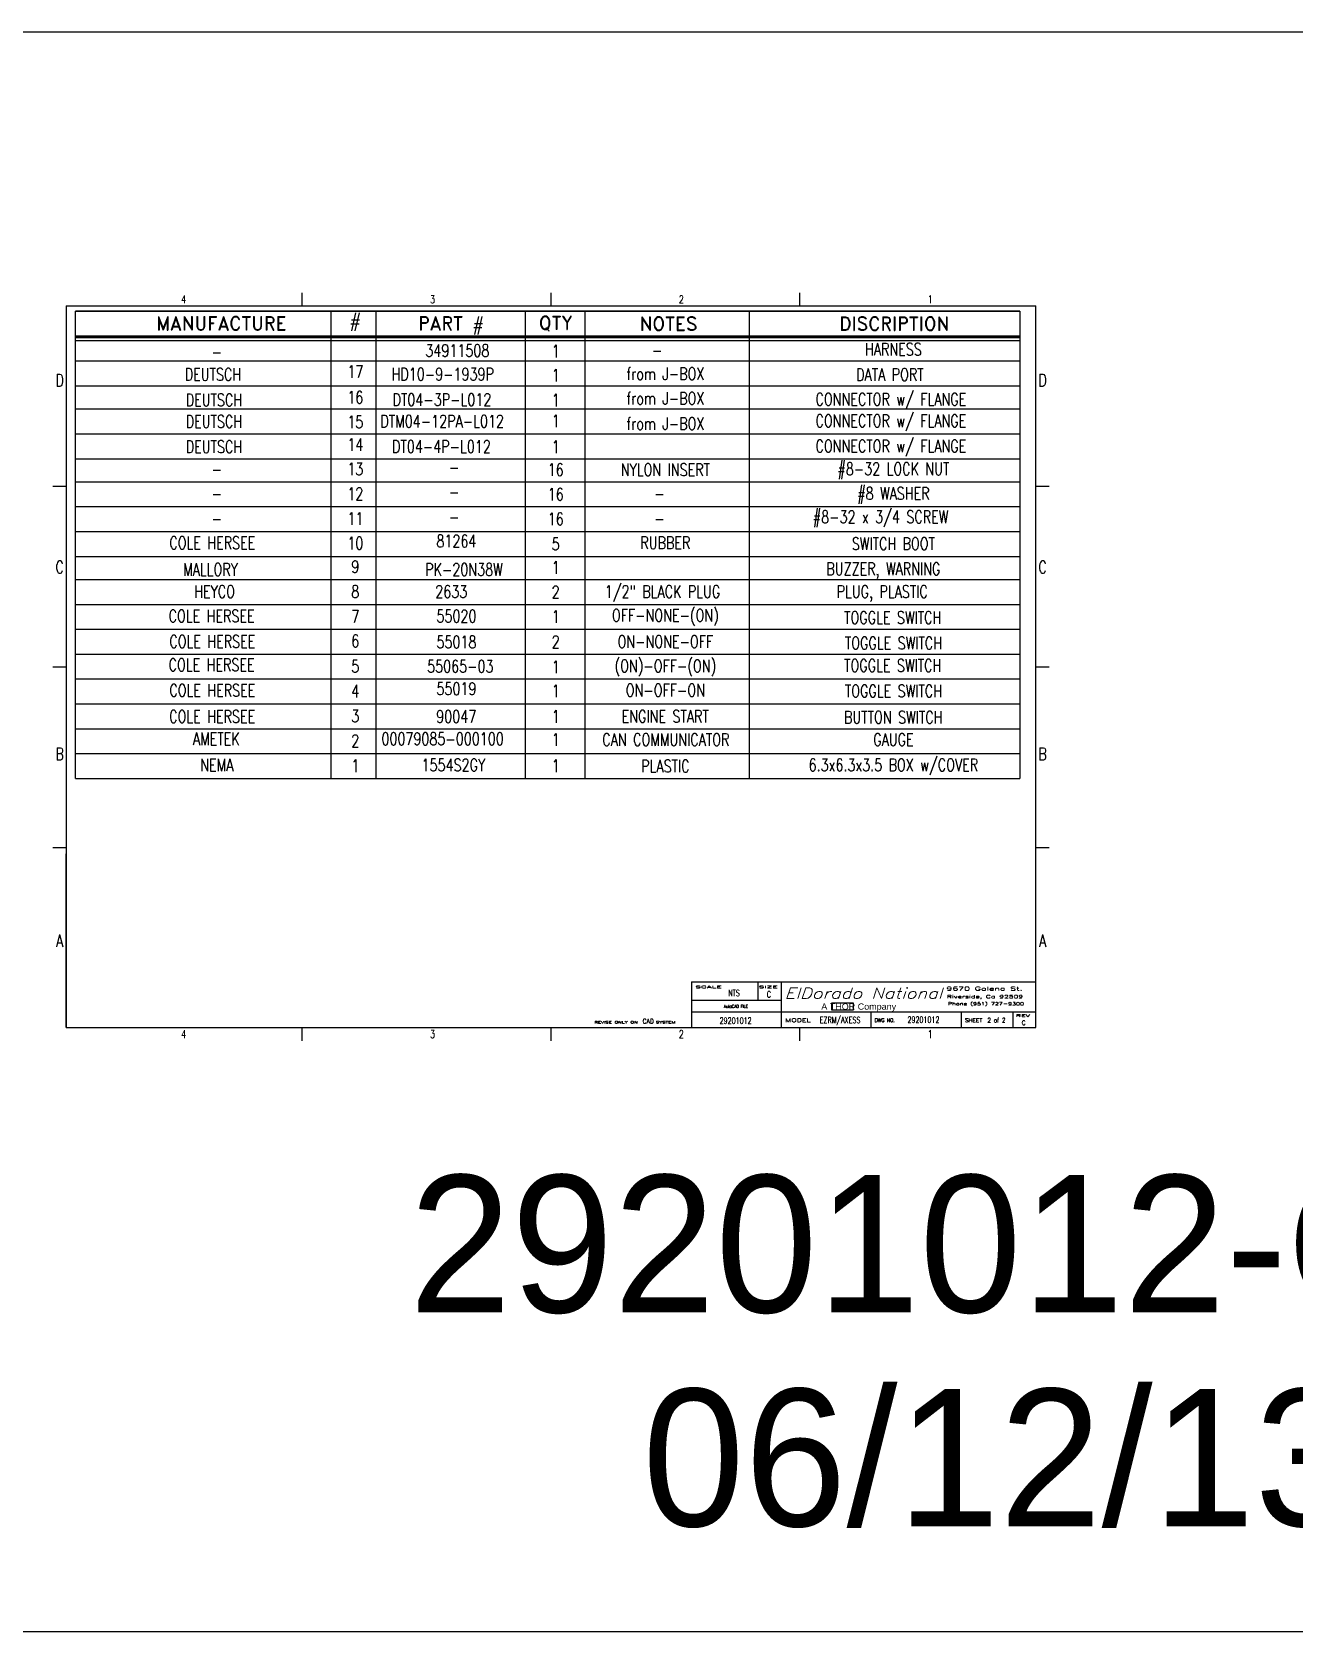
# Model space of a CAD drawing. Header units: millimetres. Extents: x -72 to 232, y 14 to 129.
# Drawn here: x 142.11 to 172.46, y 68.25 to 106.73 of the extents above; entities that cross this region are included whole.
import ezdxf
from ezdxf.enums import TextEntityAlignment as Align

# ---------------------------------------------------------------- set-up
doc = ezdxf.new("R2010")
doc.units = ezdxf.units.MM
for name, color, linetype in [('1B', 7, 'Continuous'), ('2B', 7, 'Continuous'), ('LINES', 7, 'Continuous'), ('PARTNUMBERS', 5, 'Continuous')]:
    doc.layers.add(name, color=color, linetype=linetype)
doc.styles.add('CHILLER', font='')
doc.styles.add('ITALICC', font='italicc', dxfattribs={"height": 0.215})
doc.styles.add('ROMAND', font='romand.shx', dxfattribs={"height": 1})
doc.styles.add('ROMANS', font='romans.shx', dxfattribs={"height": 0.1})
doc.styles.get('CHILLER').set_extended_font_data('Chiller')

# ---------------------------------------------------------------- blocks, each defined once
blk = doc.blocks.new('C2')
at = {"layer": '1B'}
for p, q in [((-799.649, 145.637), (-799.649, 145.747)), ((-799.649, 145.747), (-799.32, 145.747)), ((-799.32, 145.747), (-799.32, 145.637)), ((-799.32, 145.637), (-799.649, 145.637))]:
    blk.add_line(p, q, dxfattribs=at)
at = {"layer": '2B'}
for p, q in [((-807.789, 156.654), (-807.789, 156.451)), ((-803.967, 156.654), (-803.967, 156.451)), ((-800.145, 156.654), (-800.145, 156.451)), ((-811.408, 156.451), (-796.514, 156.451)), ((-811.408, 156.451), (-811.408, 145.371)), ((-796.514, 145.371), (-796.514, 156.451)), ((-811.408, 153.678), (-811.611, 153.678)), ((-796.311, 153.678), (-796.514, 153.678)), ((-811.408, 150.905), (-811.611, 150.905)), ((-796.311, 150.905), (-796.514, 150.905)), ((-811.408, 148.132), (-811.611, 148.132)), ((-811.408, 145.371), (-811.408, 148.036)), ((-796.311, 148.132), (-796.514, 148.132)), ((-801.805, 146.071), (-796.514, 146.071)), ((-801.805, 146.071), (-801.805, 145.371)), ((-800.782, 145.788), (-800.782, 146.071)), ((-800.428, 146.071), (-800.428, 145.371)), ((-801.805, 145.788), (-800.428, 145.788)), ((-801.805, 145.612), (-796.514, 145.612)), ((-800.428, 145.612), (-796.514, 145.612)), ((-800.428, 145.612), (-800.427, 145.612)), ((-799.051, 145.612), (-799.051, 145.371)), ((-797.664, 145.612), (-797.664, 145.371)), ((-796.87, 145.612), (-796.87, 145.371)), ((-811.408, 145.371), (-796.514, 145.371)), ((-807.789, 145.371), (-807.789, 145.167)), ((-803.967, 145.371), (-803.967, 145.167)), ((-800.145, 145.371), (-800.145, 145.167))]:
    blk.add_line(p, q, dxfattribs=at)
at = {"layer": '1B', "style": 'ITALICC', "width": 0.969317}
blk.add_text('ElDorado National', height=0.16448, dxfattribs=at).set_placement((-800.373, 145.814), (-797.951, 145.814), align=Align.FIT)
at = {"layer": '1B', "width": 0.88037}
blk.add_text('A THOR Company', height=0.09563, dxfattribs=at).set_placement((-799.811, 145.644), (-798.661, 145.644), align=Align.FIT)
at = {"layer": '2B', "style": 'ROMANS', "width": 0.75}
for s, height, p in [('4', 0.12, (-809.604, 156.553)), ('3', 0.12, (-805.782, 156.553)), ('2', 0.12, (-801.96, 156.553)), ('1', 0.12, (-798.138, 156.553)), ('D', 0.191, (-811.509, 155.31)), ('D', 0.191, (-796.412, 155.31)), ('C', 0.191, (-811.509, 152.441)), ('C', 0.191, (-796.412, 152.441)), ('B', 0.191, (-811.509, 149.572)), ('B', 0.191, (-796.412, 149.572)), ('A', 0.191, (-811.509, 146.703)), ('A', 0.191, (-796.412, 146.703)), ('C', 0.0956, (-800.616, 145.879)), ('4', 0.12, (-809.604, 145.269)), ('3', 0.12, (-805.782, 145.269)), ('2', 0.12, (-801.96, 145.269)), ('1', 0.12, (-798.138, 145.269))]:
    blk.add_text(s, height=height, dxfattribs=at).set_placement(p, align=Align.MIDDLE)
at = {"layer": '2B', "color": 4, "style": 'ROMANS'}
for s, height, width, p, p2 in [('SCALE', 0.0344, 2.672043, (-801.746, 145.975), (-801.339, 145.975)), ('SIZE', 0.0344, 2.754415, (-800.772, 145.975), (-800.478, 145.975)), ('9670 Galena St.', 0.05738, 1.621461, (-797.889, 145.938), (-796.719, 145.938)), ('Riverside, Ca 92509', 0.0459, 1.641356, (-797.882, 145.821), (-796.712, 145.821)), ('Phone (951) 727-9300', 0.0459, 1.375532, (-797.866, 145.712), (-796.697, 145.712)), ('REVISE ONLY ON     SYSTEM', 0.03442, 1.552175, (-803.294, 145.433), (-802.052, 145.433)), ('CAD', 0.0688, 0.925128, (-802.555, 145.433), (-802.382, 145.433)), ('MODEL', 0.0574, 1.402536, (-800.363, 145.453), (-799.972, 145.453)), ('DWG NO.', 0.0574, 0.826734, (-798.991, 145.453), (-798.681, 145.453)), ('SHEET ', 0.0574, 0.968056, (-797.604, 145.453), (-797.295, 145.453)), ('REV', 0.0344, 2.364776, (-796.823, 145.535), (-796.602, 145.535))]:
    blk.add_text(s, height=height, dxfattribs=dict(at, width=width)).set_placement(p, p2, align=Align.FIT)
at = {"layer": '2B', "color": 4, "style": 'ROMANS', "width": 0.75}
blk.add_text('AutoCAD FILE', height=0.04781, dxfattribs=at).set_placement((-801.122, 145.696), align=Align.MIDDLE)
for tag, p, height in [('SCALE', (-801.24, 145.852), 0.0956), ('SHEET', (-797.259, 145.446), 0.0717)]:
    blk.add_attdef(tag, p, '', height=height, dxfattribs=at)
for tag, height, p in [('FILENAME', 0.0956, (-801.126, 145.428)), ('MODEL', 0.0956, (-799.522, 145.439)), ('DWG', 0.0956, (-798.242, 145.442)), ('REV', 0.0717, (-796.703, 145.408))]:
    blk.add_attdef(tag, text='', height=height, dxfattribs=at).set_placement(p, align=Align.CENTER)

msp = doc.modelspace()

# ---------------------------------------------------------------- linework, layer by layer
at = {"layer": 'LINES', "color": 2, "linetype": 'ByBlock', "ltscale": 0.2}
msp.add_lwpolyline([(121.9724, 106.7257), (232.2309, 106.7257), (232.2309, 68.2525), (121.9724, 68.2525)], close=True, dxfattribs=at)
at = {"layer": 'PARTNUMBERS', "color": 0, "ltscale": 0.2}
for p, q in [((143.1571, 100.0204), (165.8623, 100.0204)), ((143.1571, 88.7745), (143.1571, 100.0127)), ((143.1571, 100.0127), (165.8623, 100.0127)), ((149.3085, 100.0127), (149.3085, 100.0204)), ((149.3085, 99.4143), (149.3085, 100.0127)), ((150.3857, 100.0127), (150.3857, 100.0204)), ((150.3857, 99.4143), (150.3857, 100.0127)), ((153.9762, 99.4143), (153.9762, 100.0127)), ((155.4124, 99.4143), (155.4124, 100.0127)), ((159.362, 99.4143), (159.362, 100.0127)), ((165.8623, 100.0127), (165.8623, 88.7745)), ((143.1571, 99.4219), (165.8623, 99.4219)), ((143.1571, 99.4143), (165.8623, 99.4143)), ((143.1571, 99.3819), (165.8623, 99.3819)), ((143.1571, 99.3819), (165.8623, 99.3819)), ((143.1571, 99.3819), (165.8623, 99.3819)), ((143.1571, 99.3819), (165.8623, 99.3819)), ((143.1571, 99.306), (165.8623, 99.306)), ((149.3085, 98.8159), (149.3085, 99.4143)), ((150.3857, 98.8159), (150.3857, 99.4143)), ((153.9762, 98.8159), (153.9762, 99.4143)), ((155.4124, 98.8159), (155.4124, 99.4143)), ((159.362, 98.8159), (159.362, 99.4143)), ((143.1571, 98.8159), (165.8623, 98.8159)), ((149.3085, 98.2174), (149.3085, 98.8159)), ((150.3857, 98.2174), (150.3857, 98.8159)), ((153.9762, 98.2174), (153.9762, 98.8159)), ((155.4124, 98.2174), (155.4124, 98.8159)), ((159.362, 98.2174), (159.362, 98.8159)), ((143.1571, 98.2174), (165.8623, 98.2174)), ((149.3085, 97.663), (149.3085, 98.2614)), ((150.3857, 97.663), (150.3857, 98.2614)), ((153.9762, 97.663), (153.9762, 98.2614)), ((155.4124, 97.663), (155.4124, 98.2614)), ((159.362, 97.663), (159.362, 98.2614)), ((143.1571, 97.663), (165.8623, 97.663)), ((149.3085, 97.0645), (149.3085, 97.663)), ((150.3857, 97.0645), (150.3857, 97.663)), ((153.9762, 97.0645), (153.9762, 97.663)), ((155.4124, 97.0645), (155.4124, 97.663)), ((159.362, 97.0645), (159.362, 97.663)), ((143.1571, 97.0645), (165.8623, 97.0645)), ((149.3085, 96.4661), (149.3085, 97.0645)), ((150.3857, 96.4661), (150.3857, 97.0645)), ((153.9762, 96.4661), (153.9762, 97.0645)), ((155.4124, 96.4661), (155.4124, 97.0645)), ((159.362, 96.4661), (159.362, 97.0645)), ((143.1571, 96.4661), (165.8623, 96.4661)), ((149.3085, 95.9116), (149.3085, 96.4661)), ((150.3857, 95.9116), (150.3857, 96.4661)), ((153.9762, 95.9116), (153.9762, 96.4661)), ((155.4124, 95.9116), (155.4124, 96.4661)), ((159.362, 95.9116), (159.362, 96.4661)), ((143.1571, 95.9116), (165.8623, 95.9116)), ((149.3085, 95.3132), (149.3085, 95.9116)), ((150.3857, 95.3132), (150.3857, 95.9116)), ((153.9762, 95.3132), (153.9762, 95.9116)), ((155.4124, 95.3132), (155.4124, 95.9116)), ((159.362, 95.3132), (159.362, 95.9116)), ((143.1571, 95.3132), (165.8623, 95.3132)), ((149.3085, 94.7148), (149.3085, 95.3132)), ((150.3857, 94.7148), (150.3857, 95.3132)), ((153.9762, 94.7148), (153.9762, 95.3132)), ((155.4124, 94.7148), (155.4124, 95.3132)), ((159.362, 94.7148), (159.362, 95.3132)), ((143.1571, 94.7148), (165.8623, 94.7148)), ((149.3085, 94.1164), (149.3085, 94.7148)), ((150.3857, 94.1164), (150.3857, 94.7148)), ((153.9762, 94.1164), (153.9762, 94.7148)), ((155.4124, 94.1164), (155.4124, 94.7148)), ((159.362, 94.1164), (159.362, 94.7148)), ((143.1571, 94.1164), (165.8623, 94.1164)), ((149.3085, 93.5619), (149.3085, 94.1164)), ((150.3857, 93.5619), (150.3857, 94.1164)), ((153.9762, 93.5619), (153.9762, 94.1164)), ((155.4124, 93.5619), (155.4124, 94.1164)), ((159.362, 93.5619), (159.362, 94.1164)), ((143.1571, 93.5619), (165.8623, 93.5619)), ((149.3085, 92.9635), (149.3085, 93.5619)), ((150.3857, 92.9635), (150.3857, 93.5619)), ((153.9762, 92.9635), (153.9762, 93.5619)), ((155.4124, 92.9635), (155.4124, 93.5619)), ((159.362, 92.9635), (159.362, 93.5619)), ((143.1571, 92.9635), (165.8623, 92.9635)), ((149.3085, 92.3651), (149.3085, 92.9635)), ((150.3857, 92.3651), (150.3857, 92.9635)), ((153.9762, 92.3651), (153.9762, 92.9635)), ((155.4124, 92.3651), (155.4124, 92.9635)), ((159.362, 92.3651), (159.362, 92.9635)), ((143.1571, 92.3651), (165.8623, 92.3651)), ((149.3085, 91.7666), (149.3085, 92.3651)), ((150.3857, 91.7666), (150.3857, 92.3651)), ((153.9762, 91.7666), (153.9762, 92.3651)), ((155.4124, 91.7666), (155.4124, 92.3651)), ((159.362, 91.7666), (159.362, 92.3651)), ((143.1571, 91.7666), (165.8623, 91.7666)), ((149.3085, 91.1682), (149.3085, 91.7666)), ((150.3857, 91.1682), (150.3857, 91.7666)), ((153.9762, 91.1682), (153.9762, 91.7666)), ((155.4124, 91.1682), (155.4124, 91.7666)), ((159.362, 91.1682), (159.362, 91.7666)), ((143.1571, 91.1682), (165.8623, 91.1682)), ((149.3085, 90.5698), (149.3085, 91.1682)), ((150.3857, 90.5698), (150.3857, 91.1682)), ((153.9762, 90.5698), (153.9762, 91.1682)), ((155.4124, 90.5698), (155.4124, 91.1682)), ((159.362, 90.5698), (159.362, 91.1682)), ((143.1571, 90.5698), (165.8623, 90.5698)), ((149.3085, 89.9714), (149.3085, 90.5698)), ((150.3857, 89.9714), (150.3857, 90.5698)), ((153.9762, 89.9714), (153.9762, 90.5698)), ((155.4124, 89.9714), (155.4124, 90.5698)), ((159.362, 89.9714), (159.362, 90.5698)), ((143.1571, 89.9714), (165.8623, 89.9714)), ((149.3085, 88.7745), (149.3085, 89.9714)), ((150.3857, 88.7745), (150.3857, 89.9714)), ((153.9762, 88.7745), (153.9762, 89.9714)), ((155.4124, 88.7745), (155.4124, 89.9714)), ((159.362, 88.7745), (159.362, 89.9714)), ((143.1571, 89.3729), (165.8623, 89.3729)), ((143.1571, 88.7745), (165.8623, 88.7745))]:
    msp.add_line(p, q, dxfattribs=at)

# ---------------------------------------------------------------- block references
at = {"color": 2, "xscale": 1.565733713808459, "yscale": 1.565733713808402, "zscale": 1.565733713808406}
msp.add_blockref('C2', (1413.382, -144.823), dxfattribs=at).add_auto_attribs({'MODEL': 'EZRM/AXESS', 'SCALE': 'NTS', 'FILENAME': '29201012', 'DWG': '29201012', 'SHEET': '2 of 2', 'REV': 'C'})

# ---------------------------------------------------------------- texts
at = {"layer": 'LINES', "color": 2, "linetype": 'ByBlock', "ltscale": 0.2, "style": 'CHILLER'}
for s, p in [('29201012-C ( part of 34911508)', (151.182, 75.9378)), ('06/12/13.....07:07am', (156.7897, 70.7967))]:
    msp.add_text(s, height=3.3, dxfattribs=at).set_placement(p)
at = {"layer": 'PARTNUMBERS', "color": 0, "ltscale": 0.2, "style": 'ROMAND'}
for s, p in [('MANUFACTURE', (146.6652, 99.7208)), ('#', (149.8847, 99.7564)), ('PART #', (152.1929, 99.6669)), ('QTY', (154.7041, 99.7166)), ('NOTES', (157.4182, 99.7113)), ('DISCRIPTION', (162.8463, 99.714))]:
    msp.add_text(s, height=0.325, dxfattribs=at).set_placement(p, align=Align.MIDDLE)
at = {"layer": 'PARTNUMBERS', "color": 0, "ltscale": 0.2, "style": 'ROMANS', "width": 0.75}
for s, height, p in [('-', 0.2992, (146.4327, 98.884)), ('34911508', 0.29921, (151.5702, 98.916)), ('DEUTSCH', 0.29921, (145.7838, 98.3434)), ('HD10-9-1939P', 0.299211, (150.7571, 98.3492)), ('DEUTSCH', 0.29921, (145.8084, 97.7288)), ('DT04-3P-L012', 0.299211, (150.7817, 97.7346)), ('DEUTSCH', 0.29921, (145.8084, 97.2096)), ('DTM04-12PA-L012', 0.299211, (150.4882, 97.2154)), ('DEUTSCH', 0.29921, (145.8084, 96.6026)), ('DT04-4P-L012', 0.299211, (150.7686, 96.6083)), ('-', 0.2992, (146.4327, 96.0642)), ('-', 0.2992, (152.1361, 96.1081)), ('-', 0.2992, (146.4327, 95.4731)), ('-', 0.2992, (152.1361, 95.517)), ('-', 0.2992, (157.0758, 95.4731)), ('-', 0.2992, (152.1361, 94.9186)), ('-', 0.2992, (146.4327, 94.8747)), ('-', 0.2992, (157.0758, 94.8747)), ('COLE HERSEE', 0.299211, (145.4135, 94.2918)), ('81264', 0.29921, (151.8358, 94.3357)), ('HEYCO', 0.29921, (146.0111, 93.1194)), ('2633', 0.29921, (151.8098, 93.1194)), ('1/2" BLACK PLUG', 0.299211, (155.8823, 93.1194)), ('PLUG, PLASTIC', 0.299211, (161.4597, 93.1194)), ('COLE HERSEE', 0.299211, (145.396, 92.5335)), ('55020', 0.29921, (151.8358, 92.5306)), ('COLE HERSEE', 0.299211, (145.4135, 91.9206)), ('55018', 0.29921, (151.8358, 91.9075)), ('COLE HERSEE', 0.299211, (145.396, 91.3581)), ('55065-03', 0.29921, (151.6121, 91.3224)), ('COLE HERSEE', 0.299211, (145.4135, 90.7452)), ('55019', 0.29921, (151.8358, 90.7845)), ('COLE HERSEE', 0.299211, (145.41, 90.1169)), ('90047', 0.29921, (151.8323, 90.1169)), ('AMETEK', 0.29921, (145.98, 89.5809)), ('00079085-000100', 0.299211, (150.5131, 89.5809)), ('NEMA', 0.29921, (146.1561, 88.9504)), ('1554S2GY', 0.29921, (151.4785, 88.9504))]:
    msp.add_text(s, height=height, dxfattribs=at).set_placement(p)
for s, height, p in [('1', 0.2992, (154.7041, 99.0515)), ('-', 0.2992, (157.143, 99.0719)), ('HARNESS', 0.29921, (162.8253, 99.0975)), ('17', 0.29921, (149.8847, 98.5557)), ('1', 0.2992, (154.7041, 98.4718)), ('from J-BOX', 0.29921, (157.3412, 98.5081)), ('DATA PORT', 0.29921, (162.7404, 98.4884)), ('16', 0.29921, (149.8847, 97.9405)), ('1', 0.2992, (154.7041, 97.8727)), ('from J-BOX', 0.29921, (157.3412, 97.9173)), ('CONNECTOR w/ FLANGE', 0.299211, (162.765, 97.8737)), ('15', 0.29921, (149.8847, 97.349)), ('1', 0.2992, (154.7041, 97.3703)), ('from J-BOX', 0.29921, (157.3412, 97.3102)), ('CONNECTOR w/ FLANGE', 0.299211, (162.765, 97.3546)), ('14', 0.29921, (149.8847, 96.8049)), ('CONNECTOR w/ FLANGE', 0.299211, (162.765, 96.7475)), ('1', 0.2992, (154.7041, 96.7519)), ('13', 0.29921, (149.8847, 96.2184)), ('16', 0.29921, (154.7041, 96.1999)), ('NYLON INSERT', 0.299211, (157.3412, 96.2001)), ('#8-32 LOCK NUT', 0.299211, (162.8253, 96.1999)), ('#8 WASHER', 0.29921, (162.8253, 95.6088)), ('12', 0.29921, (149.8847, 95.62)), ('16', 0.29921, (154.7041, 95.6088)), ('11', 0.29921, (149.8847, 95.0215)), ('16', 0.29921, (154.7041, 95.0171)), ('#8-32 x 3/4 SCREW', 0.299211, (162.5166, 95.0461)), ('10', 0.29921, (149.8847, 94.4331)), ('5', 0.2992, (154.7041, 94.4147)), ('RUBBER', 0.29921, (157.3412, 94.4449)), ('SWITCH BOOT', 0.299211, (162.8253, 94.4226)), ('MALLORY', 0.29921, (146.4035, 93.8019)), ('9', 0.2992, (149.8847, 93.8686)), ('PK-20N38W', 0.29921, (152.4989, 93.8019)), ('1', 0.2992, (154.7041, 93.8502)), ('BUZZER, WARNING', 0.299211, (162.5846, 93.7715)), ('8', 0.2992, (149.8847, 93.2702)), ('2', 0.2992, (154.7041, 93.2591)), ('7', 0.2992, (149.8847, 92.6718)), ('1', 0.2992, (154.7041, 92.6674)), ('OFF-NONE-(ON)', 0.299211, (157.3412, 92.6771)), ('TOGGLE SWITCH', 0.299211, (162.8078, 92.6455)), ('6', 0.2992, (149.8847, 92.0833)), ('2', 0.2992, (154.7041, 92.0603)), ('ON-NONE-OFF', 0.299211, (157.3412, 92.0668)), ('TOGGLE SWITCH', 0.299211, (162.8253, 92.0325)), ('5', 0.2992, (149.8847, 91.4749)), ('1', 0.2992, (154.7041, 91.4576)), ('(ON)-OFF-(ON)', 0.299211, (157.3412, 91.4618)), ('TOGGLE SWITCH', 0.299211, (162.8078, 91.4927)), ('4', 0.2992, (149.8847, 90.8765)), ('1', 0.2992, (154.7041, 90.8797)), ('ON-OFF-ON', 0.29921, (157.3412, 90.899)), ('TOGGLE SWITCH', 0.299211, (162.8253, 90.8797)), ('3', 0.2992, (149.8847, 90.2781)), ('1', 0.2992, (154.7041, 90.2654)), ('ENGINE START', 0.299211, (157.3377, 90.2701)), ('BUTTON SWITCH', 0.299211, (162.8218, 90.2478)), ('2', 0.2992, (149.8847, 89.6797)), ('1', 0.2992, (154.7041, 89.7118)), ('CAN COMMUNICATOR', 0.299211, (157.3538, 89.7118)), ('GAUGE', 0.29921, (162.8253, 89.7118)), ('6.3x6.3x3.5 BOX w/COVER', 0.299211, (162.8253, 89.0813)), ('1', 0.2992, (149.8847, 89.0813)), ('1', 0.2992, (154.7041, 89.0813)), ('PLASTIC', 0.29921, (157.3412, 89.0748))]:
    msp.add_text(s, height=height, dxfattribs=at).set_placement(p, align=Align.MIDDLE)

doc.saveas('drawing.dxf')
